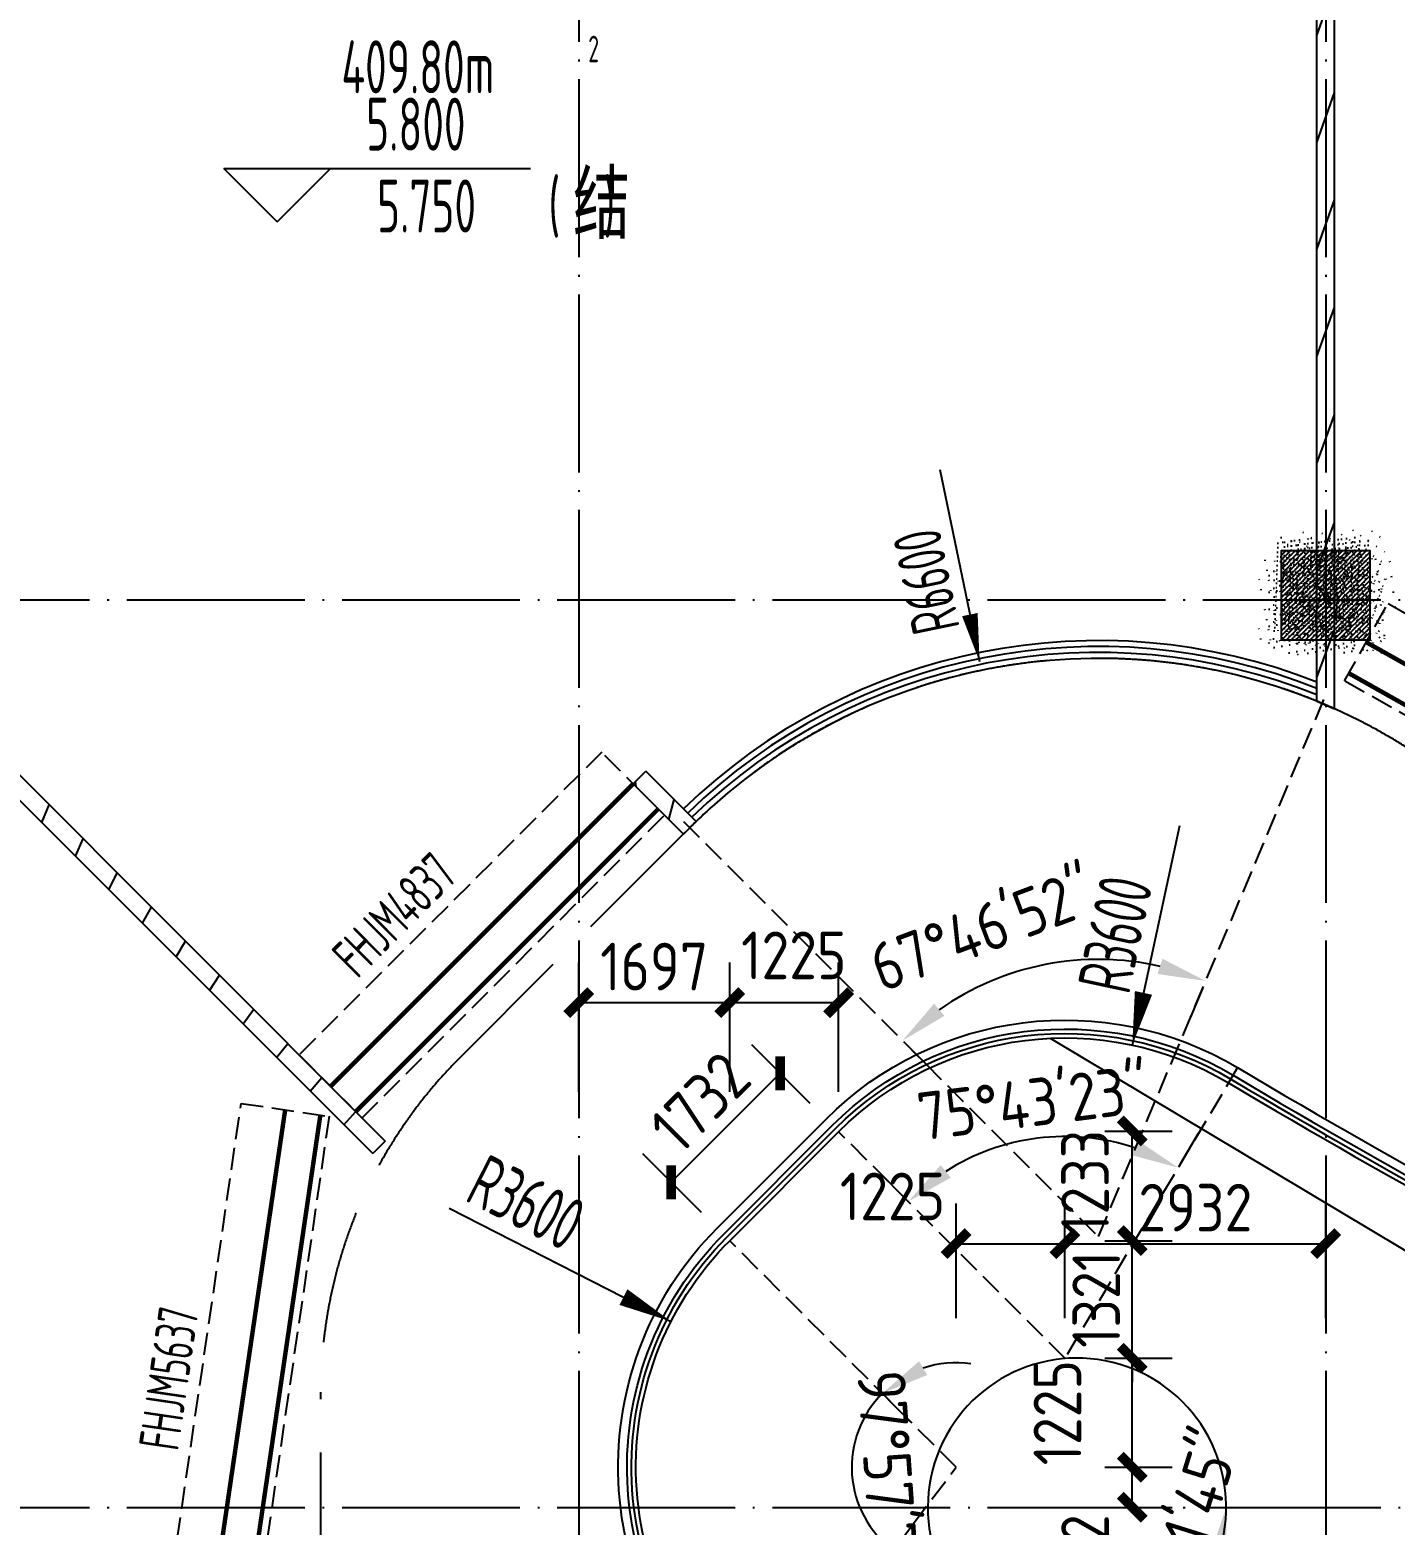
# Model space of a CAD drawing. Header units: inches. Extents: x 0 to 1813292486, y 0 to 3473589894.
# Drawn here: x 600441714 to 600457066, y 3473260818 to 3473277625 of the extents above; entities that cross this region are included whole.
import ezdxf
from ezdxf.xclip import XClip

# ---------------------------------------------------------------- set-up
doc = ezdxf.new("R2010")
doc.units = ezdxf.units.IN
doc.header["$LTSCALE"] = 1000
doc.header["$MEASUREMENT"] = 0
doc.header["$XCLIPFRAME"] = 2
for name, pattern in [('AX-MALL-DIM-P02$0$$0$DASH', [0.35, 0.25, -0.1]), ('AX-MALL-GIRD-200$0$DOTE', [2.4200000000000004, 2, -0.2, 0.02, -0.2]), ('AX-MALL-WALL-P02-QT$0$Ax-Dxs-Wall-P01-150$0$DASH', [0.35, 0.25, -0.1]), ('AX-MALL-WALL-P02-QT$0$DASH', [0.35, 0.25, -0.1]), ('AX-MALL-ZTKD-P02$0$DASH', [0.35, 0.25, -0.1])]:
    doc.linetypes.add(name, pattern=pattern)
for name, color, linetype in [('A-Anno-Note', 241, 'Continuous'), ('AX-MALL-DIM-P02$0$$0$A-Anno-Dims', 3, 'Continuous'), ('AX-MALL-DIM-P02$0$$0$A-Detl-Patt', 8, 'Continuous'), ('AX-MALL-DIM-P02$0$A-Anno-Dims', 3, 'Continuous'), ('AX-MALL-DIM-P02$0$A-Detl-Thin', 131, 'Continuous'), ('AX-MALL-GIRD-200$0$A-Grid', 222, 'AX-MALL-GIRD-200$0$DOTE'), ('AX-MALL-P02-200$0$A-Anno-Note', 241, 'Continuous'), ('AX-MALL-WALL-P02$0$A-Anno-Note', 241, 'Continuous'), ('AX-MALL-WALL-P02-QT$0$A-Curt', 151, 'Continuous'), ('AX-MALL-WALL-P02-QT$0$A-Detl-Fine', 152, 'Continuous'), ('AX-MALL-WALL-P02-QT$0$A-Detl-Thin', 131, 'Continuous'), ('AX-MALL-WALL-P02-QT$0$A-Hdrl', 31, 'Continuous'), ('AX-MALL-WALL-P02-QT$0$A-Wall', 2, 'Continuous'), ('AX-MALL-WALL-P02-QT$0$A-Wall-Patt', 13, 'Continuous'), ('AX-MALL-WALL-P02-QT$0$A-Wind', 4, 'Continuous'), ('AX-MALL-WORD-P02$0$A-Anno-Levl', 201, 'Continuous'), ('AX-MALL-WORD-P02$0$A-Anno-Note', 241, 'Continuous'), ('AX-MALL-WORD-P02$0$A-Spac-Iden', 231, 'Continuous'), ('AX-MALL-WORD-P02$0$A-Wind-Iden', 11, 'Continuous'), ('AX-MALL-ZTKD-P02$0$A-Anno-Dims', 3, 'Continuous'), ('AX-MALL-ZTKD-P02$0$A-Anno-Note', 241, 'Continuous'), ('AX-MALL-ZTKD-P02$0$A-Detl-Patt', 8, 'Continuous'), ('AX-MALL-ZTKD-P02$0$A-Detl-Thin', 131, 'Continuous'), ('SX-MALL-WALL-L-1F~2F$0$S-COLU', 30, 'Continuous'), ('SX-MALL-WALL-L-1F~2F$0$S-PATT-WALL', 83, 'Continuous'), ('SX-MALL-WALL-L-1F~2F$0$单形心', 4, 'Continuous')]:
    doc.layers.add(name, color=color, linetype=linetype)
doc.styles.add('AX-MALL-DIM-P02$0$$0$_TCH_DIM_T3', font='gbenor.shx')
doc.styles.add('AX-MALL-DIM-P02$0$_TCH_DIM', font='gbenor.shx')
doc.styles.add('AX-MALL-WORD-P02$0$_TCH_DIM', font='gbenor.shx')
doc.styles.add('AX-MALL-WORD-P02$0$_TCH_SPACE', font='gbenor.shx', dxfattribs={"bigfont": 'gbcbig.shx'})
doc.styles.add('AX-MALL-WORD-P02$0$_TCH_WINDOW', font='gbenor.shx', dxfattribs={"bigfont": 'gbcbig.shx'})
doc.styles.add('AX-MALL-ZTKD-P02$0$_TCH_DIM', font='gbenor.shx')
doc.styles.add('AX-MALL-ZTKD-P02$0$_TCH_DIM_T3', font='gbenor.shx')
doc.dimstyles.new('AX-MALL-DIM-P02$0$$0$_TCH_ARROW&&180', dxfattribs={"dimtxt": 535.5, "dimasz": 540, "dimexe": 450, "dimexo": 450, "dimgap": 137.25, "dimtad": 1, "dimdec": 0, "dimzin": 0, "dimdsep": 46, "dimtxsty": 'AX-MALL-DIM-P02$0$$0$_TCH_DIM_T3', "dimcen": 0.09, "dimclrt": 7, "dimaunit": 1, "dimadec": 3, "dimazin": 2, "dimtfac": 1, "dimtdec": 0, "dimtix": 1, "dimtmove": 2, "dimatfit": 3, "dimfxl": 500, "dimtolj": 1, "dimtzin": 0, "dimarcsym": 0})
doc.dimstyles.new('AX-MALL-ZTKD-P02$0$_TCH_ARCH&&180', dxfattribs={"dimtxt": 535.5, "dimasz": 270, "dimexe": 450, "dimexo": 450, "dimgap": 137.25, "dimtad": 1, "dimdec": 0, "dimzin": 0, "dimdsep": 46, "dimtxsty": 'AX-MALL-ZTKD-P02$0$_TCH_DIM_T3', "dimblk": 'AX-MALL-ZTKD-P02$0$_ArchTick', "dimcen": 0.09, "dimclrt": 7, "dimazin": 2, "dimtfac": 1, "dimtdec": 0, "dimtix": 1, "dimtmove": 2, "dimatfit": 3, "dimfxl": 500, "dimtolj": 1, "dimtzin": 0, "dimarcsym": 0})
doc.dimstyles.new('AX-MALL-ZTKD-P02$0$_TCH_ARROW&&180', dxfattribs={"dimtxt": 535.5, "dimasz": 540, "dimexe": 450, "dimexo": 450, "dimgap": 137.25, "dimtad": 1, "dimdec": 0, "dimzin": 0, "dimdsep": 46, "dimtxsty": 'AX-MALL-ZTKD-P02$0$_TCH_DIM_T3', "dimcen": 0.09, "dimclrt": 7, "dimaunit": 1, "dimadec": 3, "dimazin": 2, "dimtfac": 1, "dimtdec": 0, "dimtix": 1, "dimtmove": 2, "dimatfit": 3, "dimfxl": 500, "dimtolj": 1, "dimtzin": 0, "dimarcsym": 0})
pattern_1 = [(45, (0, 359.0227), (-353.55353201463, 353.55353201463), [])]

# ---------------------------------------------------------------- blocks, each defined once
blk = doc.blocks.new('AX-MALL-WORD-P02')
at = {"layer": 'AX-MALL-WORD-P02$0$A-Anno-Levl'}
for p, q in [((600278400.3011355, 3473178555.150387), (600278047.5039461, 3473179326.858974)), ((600278047.5039461, 3473179326.858974), (600281279.3074911, 3473178122.917324)), ((600278400.3011355, 3473178555.150388), (600278047.5039463, 3473179326.858974)), ((600278047.5039463, 3473179326.858974), (600281279.3074911, 3473178122.917325)), ((600278400.3011355, 3473178555.150387), (600279172.0097225, 3473178907.947577)), ((600278400.3011355, 3473178555.150388), (600279172.0097225, 3473178907.947577))]:
    blk.add_line(p, q, dxfattribs=at)
at = {"layer": 'AX-MALL-WORD-P02$0$A-Anno-Note', "style": 'AX-MALL-WORD-P02$0$_TCH_DIM', "width": 0.7}
for s, height, p in [('5.800', 595, (600279616.6505791, 3473178955.946333)), ('5.750', 595, (600279410.6251366, 3473178050.959144)), ('(', 595, (600281215.4569076, 3473177378.60635)), ('结', 675.177304964539, (600281475.6550498, 3473177281.674908)), (')', 595, (600281798.0532484, 3473177161.572119))]:
    blk.add_text(s, height=height, rotation=339.5681613331429, dxfattribs=at).set_placement(p)
at = {"layer": 'AX-MALL-WORD-P02$0$A-Spac-Iden', "style": 'AX-MALL-WORD-P02$0$_TCH_SPACE', "width": 0.7}
for s, height, p in [('409.80m', 595, (600279580.2578046, 3473179657.063843)), ('2', 297.5, (600282304.4217166, 3473179015.730265))]:
    blk.add_text(s, height=height, rotation=339.5681613092246, dxfattribs=at).set_placement(p)
at = {"layer": 'AX-MALL-WORD-P02$0$A-Wind-Iden', "style": 'AX-MALL-WORD-P02$0$_TCH_WINDOW', "width": 0.7}
for s, rotation, p in [('FHJM4837', 24.56816122777889, (600276273.1402379, 3473170257.178459)), ('FHJM5637', 61.21829262023633, (600272528.6764026, 3473165989.245764))]:
    blk.add_text(s, height=446.25, rotation=rotation, dxfattribs=at).set_placement(p)
blk = doc.blocks.new('AX-MALL-GIRD-200')
at = {"layer": 'AX-MALL-GIRD-200$0$A-Grid'}
for p, q in [((600291430.0010993, 3473203819.237178), (600252700.4621501, 3473099855.510097)), ((600299301.5415328, 3473200886.857392), (600260572.0025835, 3473096923.130311)), ((600239047.6805397, 3473188679.873316), (600596943.6846381, 3473055353.110034)), ((600235486.9336561, 3473179121.574219), (600593382.9377552, 3473045794.810937))]:
    blk.add_line(p, q, dxfattribs=at)
blk = doc.blocks.new('*U114')
at = {"layer": 'AX-MALL-WALL-P02-QT$0$A-Detl-Fine', "color": 152, "linetype": 'AX-MALL-WALL-P02-QT$0$Ax-Dxs-Wall-P01-150$0$DASH'}
blk.add_lwpolyline([(-999.9999999562696, 19738.74382030995), (-999.9999999406666, 14927.20871072765), (5.560809768212494e-08, 14927.20871072392), (4.000514763902174e-08, 19738.74382031368)], close=True, dxfattribs=at)
at = {"layer": 'AX-MALL-WALL-P02-QT$0$A-Detl-Thin', "linetype": 'AX-MALL-WALL-P02-QT$0$Ax-Dxs-Wall-P01-150$0$DASH', "const_width": 49.99999999999998}
for points in [[(-899.9999999443919, 14927.20871072392), (-899.9999999599949, 19738.74382030623)], [(-499.9999999406666, 14927.20871072765), (-499.9999999562696, 19738.74382030995)]]:
    blk.add_lwpolyline(points, dxfattribs=at)
blk = doc.blocks.new('*U115')
at = {"layer": 'AX-MALL-WALL-P02-QT$0$A-Detl-Fine', "color": 152, "linetype": 'AX-MALL-WALL-P02-QT$0$Ax-Dxs-Wall-P01-150$0$DASH'}
blk.add_lwpolyline([(-999.9999999735821, 15091.48823895865), (-999.9999999749072, 5735.767405916391), (2.136755483661545e-08, 5735.767405912666), (2.269257493026089e-08, 15091.48823896238)], close=True, dxfattribs=at)
at = {"layer": 'AX-MALL-WALL-P02-QT$0$A-Detl-Thin', "linetype": 'AX-MALL-WALL-P02-QT$0$Ax-Dxs-Wall-P01-150$0$DASH', "const_width": 49.99999999999998}
for points in [[(-899.9999999786324, 5735.767405912666), (-899.9999999773074, 15091.48823895493)], [(-499.9999999749072, 5735.767405916391), (-499.9999999735821, 15091.48823895865)]]:
    blk.add_lwpolyline(points, dxfattribs=at)
blk = doc.blocks.new('*U113')
at = {"layer": 'AX-MALL-WALL-P02-QT$0$A-Detl-Fine', "color": 152, "linetype": 'AX-MALL-WALL-P02-QT$0$Ax-Dxs-Wall-P01-150$0$DASH'}
blk.add_lwpolyline([(-999.9999999523081, 20802.09164411664), (-999.9999999398468, 15147.23615624781), (5.642789346893551e-08, 15147.23615624409), (4.396656549943145e-08, 20802.09164412037)], close=True, dxfattribs=at)
at = {"layer": 'AX-MALL-WALL-P02-QT$0$A-Detl-Thin', "linetype": 'AX-MALL-WALL-P02-QT$0$Ax-Dxs-Wall-P01-150$0$DASH', "const_width": 49.99999999999998}
for points in [[(-899.9999999435721, 15147.23615624409), (-899.9999999560334, 20802.09164411292)], [(-499.9999999398468, 15147.23615624781), (-499.9999999523081, 20802.09164411664)]]:
    blk.add_lwpolyline(points, dxfattribs=at)
blk = doc.blocks.new('SX-MALL-WALL-L-1F~2F$0$BANWANG_XINGXIN')
at = {"color": 0}
for points in [[(0.7071067811865476, 0.7071067811865475), (-0.7071067811865477, -0.7071067811865475)], [(-0.7071067811865475, 0.7071067811865476), (0.7071067811865474, -0.7071067811865477)]]:
    blk.add_lwpolyline(points, dxfattribs=at)
blk = doc.blocks.new('SX-MALL-WALL-L-1F~2F')
at = {"layer": 'SX-MALL-WALL-L-1F~2F$0$S-PATT-WALL'}
h = blk.add_hatch(dxfattribs=at)
h.set_pattern_fill('钢筋混凝土', color=256, scale=15, pattern_type=2)
h.set_pattern_definition([(24.56816130815008, (600489004.1230397, 3473080197.013236), (-15.59158029745912, 34.10502343977914), []), (29.56816130815006, (600489004.1230397, 3473080197.013236), (97.5344542171826, -46.37920051398538), [11.25, -123.75]), (334.5681613081501, (600489004.1230397, 3473080197.013236), (19.88439777930017, 112.9961142827253), [9, -99]), (80.01956130815012, (600489012.2509109, 3473080193.148303), (117.4189029658788, 66.6168216839979), [9.5610285, -105.1713168]), (25.75236130815008, (600489014.5958247, 3473080225.12588), (141.3476152528259, -79.15081592630247), [16.875, -185.625]), (76.20376130815006, (600489026.3747884, 3473080218.529971), (182.3878362876287, 87.98253897347955), [14.3415432, -157.75695]), (330.7523613081502, (600489014.5958247, 3473080225.12588), (182.3877676282036, 87.98268140644709), [13.5, -148.5]), (0.5681613081500814, (600489026.0339507, 3473080212.861326), (62.82047319491907, -87.84980448086725), [11.25, -123.75]), (305.5681613081501, (600489026.0339507, 3473080212.861326), (72.17288941709447, 89.1884810456373), [9, -99]), (51.01956130815006, (600489031.2689854, 3473080205.540506), (134.993362547283, 1.3385713151864), [9.5610285, -105.1713168]), (17.0681613081501, (600489004.1230397, 3473080197.013236), (19.14085715649212, 46.15589493569336), [0, -97.8, 0, -100.5, 0, -99.375]), (347.0681613081501, (600489004.1230397, 3473080197.013236), (57.63084700166313, 41.66442755962087), [0, -57.29999999999988, 0, -95.54999999999976, 0, -37.87499999999988]), (307.0681613081501, (600488972.7774413, 3473080208.690391), (73.85474000759697, -31.12342332408592), [0, -37.5, 0, -117, 0, -155.25]), (297.0681613081501, (600488958.721119, 3473080213.926783), (87.21641676176716, -16.46683783358974), [0, -48.75, 0, -77.69999999999999, 0, -110.25])])
h.paths.add_polyline_path([(600288276.8286276, 3473169860.360134), (600288625.921453, 3473170797.448282), (600287688.8333062, 3473171146.541113), (600287339.7404808, 3473170209.452966)])
at = {"layer": 'SX-MALL-WALL-L-1F~2F$0$S-COLU'}
blk.add_lwpolyline([(600288276.8286276, 3473169860.360134), (600288625.921453, 3473170797.448282), (600287688.8333062, 3473171146.541113), (600287339.7404808, 3473170209.452966)], close=True, dxfattribs=at)
at = {"layer": 'SX-MALL-WALL-L-1F~2F$0$单形心', "xscale": 50, "yscale": 50, "zscale": 50}
blk.add_blockref('SX-MALL-WALL-L-1F~2F$0$BANWANG_XINGXIN', (600287982.8309602, 3473170503.450627), dxfattribs=at)
blk = doc.blocks.new('SX-MALL-WALL-L-2F~3F')
ref = blk.add_blockref('SX-MALL-WALL-L-1F~2F', (0, 0))
XClip(ref).set_block_clipping_path([(600349769.7341375, 3473074679.418533), (600357001.7302529, 3473071985.287766), (600356499.8725733, 3473070638.124951), (600359302.5086629, 3473069594.060767), (600362345.1765132, 3473077761.653201), (600381551.4312518, 3473070606.759726), (600391553.7259278, 3473066880.611454), (600387749.827644, 3473056669.608357), (600391632.1759799, 3473055223.319679), (600395635.5522461, 3473065969.791956), (600406982.2408491, 3473061742.817497), (600403058.8006672, 3473051210.921831), (600412723.2437257, 3473047610.6332), (600445093.3740637, 3473134503.466942), (600393055.2444371, 3473153889.197227), (600387463.4997383, 3473138878.984498), (600380158.3525343, 3473141600.366193), (600382830.751978, 3473148774.027779), (600388210.8522022, 3473146769.782572), (600390696.2253517, 3473153441.399696), (600277474.697425, 3473195619.741203), (600273446.9822528, 3473184807.934726), (600257129.111771, 3473190886.82031), (600241575.9633431, 3473149136.690594), (600258197.8999482, 3473142944.531458), (600255239.7303221, 3473135003.762026), (600263182.3271956, 3473132044.911624), (600260741.6763649, 3473125493.34496), (600269350.4970673, 3473122286.306632), (600271511.1407766, 3473128086.235537), (600286270.1853781, 3473122588.058336), (600284109.5416689, 3473116788.129431), (600282580.7823727, 3473112684.400902), (600291840.7574171, 3473109234.788475), (600290827.7957876, 3473106515.642598), (600293360.405141, 3473105572.171298), (600294731.2544166, 3473109252.0137), (600323175.4764534, 3473098655.706329), (600321336.3302773, 3473093718.790065), (600344750.773286, 3473084996.222976), (600341987.4689643, 3473077578.540671), (600344583.6790427, 3473076611.376234), (600346015.5062013, 3473080454.904757), (600351201.5612961, 3473078522.947055)])
blk = doc.blocks.new('SX-MALL-WALL-2F~3F')
blk.add_blockref('SX-MALL-WALL-L-2F~3F', (0, 0))
blk = doc.blocks.new('AX-MALL-WALL-P02-QT')
at = {"layer": 'AX-MALL-WALL-P02-QT$0$A-Wall-Patt'}
h = blk.add_hatch(dxfattribs=at)
h.set_pattern_fill('普通砖', color=256, scale=200, style=0)
h.set_pattern_definition(pattern_1)
h.paths.add_polyline_path([(600287631.708179, 3473169274.456595), (600293679.4797416, 3473185508.806118), (600293609.0437828, 3473185606.187944), (600293492.0621125, 3473185578.624685), (600287474.1502972, 3473169424.429243)])
h = blk.add_hatch(dxfattribs=at)
h.set_pattern_fill('普通砖', color=256, scale=200, style=0)
h.set_pattern_definition(pattern_1)
h.paths.add_polyline_path([(600268543.9825943, 3473184367.89724), (600268480.6742258, 3473184265.979854), (600275749.4683285, 3473168365.503313), (600275931.3632028, 3473168448.655311), (600268662.8160149, 3473184348.591726)])
h = blk.add_hatch(dxfattribs=at)
h.set_pattern_fill('普通砖', color=256, scale=200, style=0)
h.set_pattern_definition(pattern_1)
h.paths.add_polyline_path([(600280460.8186111, 3473170594.389384), (600280127.8782969, 3473171322.662811), (600279945.9848485, 3473171239.507694), (600280278.9251627, 3473170511.234267)])
at = {"layer": 'AX-MALL-WALL-P02-QT$0$A-Curt'}
for centre, radius, start, end in [((600283072.0922891, 3473164641.976677), 6699.997481109712, 48.06780123184418, 113.7129752369855), ((600283072.0922886, 3473164641.976677), 6633.330814490829, 47.84079099847734, 113.7043796762869), ((600283072.0922889, 3473164641.976678), 6566.664147754643, 47.60880138411889, 113.6956095766762), ((600283072.092289, 3473164641.976676), 6499.997481136999, 47.37166185833956, 113.6866595485502)]:
    blk.add_arc(centre, radius, start, end, dxfattribs=at)
at = {"layer": 'AX-MALL-WALL-P02-QT$0$A-Detl-Thin', "linetype": 'AX-MALL-WALL-P02-QT$0$DASH', "ltscale": 6}
blk.add_lwpolyline([(600283320.800686, 3473145798.420598, -0.02337120462416201), (600273970.5862157, 3473159371.156255, -0.2320329989017521), (600273507.3999313, 3473164015.90736), (600274267.8277531, 3473166057.163534, -0.1989123673998484), (600277030.7849146, 3473169027.14817), (600280369.5520287, 3473170553.511453, -0.3488519877308535), (600288219.0325919, 3473168611.733947, 0.06962548508530501), (600306657.460544, 3473150560.609778)], format="xyb", dxfattribs=at)
at = {"layer": 'AX-MALL-WALL-P02-QT$0$A-Detl-Thin', "ltscale": 10}
blk.add_lwpolyline([(600286749.9775428, 3473148801.977468), (600286675.2038544, 3473148749.874116, -0.4018466665115047), (600285718.1703541, 3473148900.01228, -0.02085536291379565), (600277462.6524904, 3473160729.834322, -0.4554725722159522), (600279086.8797497, 3473166228.667979), (600280662.2830516, 3473166948.885253, -0.3429760770853738), (600285201.8350314, 3473165876.339255, 0.03561179154392136), (600294115.5400116, 3473156292.198523, -0.4586878633324458), (600293952.9090812, 3473152202.692054), (600290884.2891188, 3473149766.871759, -0.4325812980902849), (600289874.7843819, 3473149914.913559), (600289375.8012232, 3473150631.00591)], format="xyb", dxfattribs=at)
blk.add_lwpolyline([(600277631.2932304, 3473160837.353162, -0.4554725722146675), (600279170.0348444, 3473166046.77452), (600280745.4381464, 3473166766.991795, -0.342976077084502), (600285046.0663378, 3473165750.895586, 0.03561179154421009), (600293979.1489376, 3473156145.919765, -0.4586878632732579), (600293828.5647426, 3473152359.339702), (600290759.9447803, 3473149923.519406, -0.4325812977187304), (600290038.8699684, 3473150029.263549), (600289425.2315161, 3473150909.898085), (600286560.8625209, 3473148913.965735, -0.4018466665205589), (600285877.2670561, 3473149021.207327, -0.02085536291380152)], format="xyb", close=True, dxfattribs=at)
at = {"layer": 'AX-MALL-WALL-P02-QT$0$A-Hdrl', "ltscale": 10}
for points in [[(600286692.7994785, 3473148884.018122), (600286618.0331876, 3473148831.919926, -0.4018466662528152), (600285797.7187055, 3473148960.609803, -0.02085536291365071), (600277546.9728605, 3473160783.593742, -0.4554725721820172), (600279128.4572972, 3473166137.721249), (600280703.860599, 3473166857.938525, -0.3429760770801524), (600285123.9506847, 3473165813.617421, 0.03561179154426168), (600294047.3444747, 3473156219.059144, -0.4586878632438761), (600293890.7369124, 3473152281.015877), (600290822.1169496, 3473149845.195582, -0.4325812979563461), (600289956.8271751, 3473149972.088554), (600289400.3563735, 3473150770.681608), (600289318.2654147, 3473150713.479481)], [(600286664.2150642, 3473148925.041667), (600286589.4478543, 3473148872.942831, -0.4018466664587501), (600285837.4928807, 3473148990.908565, -0.02085536291372584), (600277589.1330454, 3473160810.473452, -0.4554725722052197), (600279149.2460707, 3473166092.247885), (600280724.6493727, 3473166812.46516, -0.3429760770979511), (600285085.0085112, 3473165782.256504, 0.03561179154429825), (600294013.2467061, 3473156182.489455, -0.4586878632649635), (600293859.6508273, 3473152320.17779), (600290791.030865, 3473149884.357494, -0.4325812981268138), (600289997.8485718, 3473150000.676052), (600289412.7939448, 3473150840.289846), (600289289.6780586, 3473150754.500976)]]:
    blk.add_lwpolyline(points, format="xyb", dxfattribs=at)
at = {"layer": 'AX-MALL-WALL-P02-QT$0$A-Wall'}
for p, q in [((600287474.1502972, 3473169424.429243), (600293492.0621125, 3473185578.624685)), ((600287631.708179, 3473169274.456595), (600293679.4797416, 3473185508.806118)), ((600268480.6742258, 3473184265.979854), (600275749.4683285, 3473168365.503313)), ((600268662.8160149, 3473184348.591726), (600275931.3632028, 3473168448.655311)), ((600279945.9848485, 3473171239.507694), (600280127.8782969, 3473171322.662811)), ((600280460.8186111, 3473170594.389384), (600280127.8782969, 3473171322.662811)), ((600280278.9251627, 3473170511.234267), (600279945.9848485, 3473171239.507694)), ((600280278.9251627, 3473170511.234267), (600280460.8186111, 3473170594.389384)), ((600287474.1502972, 3473169424.429243), (600287631.708179, 3473169274.456595)), ((600275931.3632028, 3473168448.655311), (600275749.4683285, 3473168365.503313))]:
    blk.add_line(p, q, dxfattribs=at)
at = {"layer": 'AX-MALL-WALL-P02-QT$0$A-Detl-Thin'}
blk.add_blockref('SX-MALL-WALL-2F~3F', (0, 0), dxfattribs=at)
at = {"layer": 'AX-MALL-WALL-P02-QT$0$A-Detl-Thin', "color": 5, "rotation": 114.5681613043702}
blk.add_blockref('*U114', (600293313.9052405, 3473177900.608661), dxfattribs=at)
at = {"layer": 'AX-MALL-WALL-P02-QT$0$A-Detl-Thin', "color": 5, "xscale": -1}
for name, p, rotation in [('*U115', (600284905.4323168, 3473174554.62885), 220.21268023806), ('*U113', (600264545.1459662, 3473151178.620683), 331.2182926783234)]:
    blk.add_blockref(name, p, dxfattribs=dict(at, rotation=rotation))
at = {"layer": 'AX-MALL-WALL-P02-QT$0$A-Wind'}
blk.add_blockref('AX-MALL-GIRD-200', (0, 0), dxfattribs=at)
blk = doc.blocks.new('AX-MALL-WALL-P02')
at = {"layer": 'AX-MALL-WALL-P02$0$A-Anno-Note'}
blk.add_blockref('AX-MALL-WORD-P02', (0, 0), dxfattribs=at)
blk.add_blockref('AX-MALL-WALL-P02-QT', (0, 0), dxfattribs=at)
blk = doc.blocks.new('AX-MALL-ZTKD-P02$0$_ArchTick')
at = {"color": 0, "linetype": 'ByBlock', "const_width": 0.4}
blk.add_lwpolyline([(-0.5, -0.5), (0.5, 0.5)], dxfattribs=at)
blk = doc.blocks.new('*D1723')
at = {"layer": 'AX-MALL-ZTKD-P02$0$A-Anno-Dims', "color": 0, "lineweight": -2, "transparency": 16777216}
for p, q in [((600280558.3391831, 3473167176.252076), (600280172.1194324, 3473168021.069177)), ((600278783.8151577, 3473166891.59165), (600280359.2183957, 3473167611.808896)), ((600278982.935945, 3473166456.03483), (600278596.7161944, 3473167300.851931))]:
    blk.add_line(p, q, dxfattribs=at)
at = {"layer": 'AX-MALL-ZTKD-P02$0$A-Anno-Dims', "color": 0, "lineweight": -2, "transparency": 16777216, "xscale": 270, "yscale": 270, "zscale": 270}
for p, rotation in [((600280359.2183957, 3473167611.808896), 24.56816128128414), ((600278783.8151577, 3473166891.59165), 204.5681612812841)]:
    blk.add_blockref('AX-MALL-ZTKD-P02$0$_ArchTick', p, dxfattribs=dict(at, rotation=rotation))
at = {"layer": 'AX-MALL-ZTKD-P02$0$A-Anno-Dims', "color": 7, "transparency": 16777216, "insert": (600279403.1277096, 3473167620.034526), "char_height": 535.5, "attachment_point": 5, "rotation": 24.568161281284137, "style": 'AX-MALL-ZTKD-P02$0$_TCH_DIM_T3'}
blk.add_mtext('\\A1;1732', dxfattribs=at)
blk = doc.blocks.new('*D1724')
at = {"layer": 'AX-MALL-ZTKD-P02$0$A-Anno-Dims', "color": 0, "lineweight": -2, "transparency": 16777216}
for p, q in [((600281181.5814645, 3473165812.971879), (600281019.3306506, 3473166167.879316)), ((600284229.0691937, 3473165092.951318), (600284533.0024321, 3473165337.714881))]:
    blk.add_line(p, q, dxfattribs=at)
blk.add_arc((600282242.2298542, 3473163492.909547), 2491.249007701874, 51.28899756612542, 102.124357702028, dxfattribs=at)
at = {"layer": 'AX-MALL-ZTKD-P02$0$A-Anno-Dims', "color": 0, "transparency": 16777216}
for points in [[(600281747.3106102, 3473165843.163393), (600281690.6540079, 3473166014.014291), (600281206.4296143, 3473165758.619035)], [(600283863.8033658, 3473165500.570971), (600283736.6732818, 3473165373.142788), (600284182.5228715, 3473165055.466627)]]:
    blk.add_solid(points, dxfattribs=at)
at = {"layer": 'AX-MALL-ZTKD-P02$0$A-Anno-Dims', "color": 7, "transparency": 16777216, "insert": (600282908.1826781, 3473166311.555526), "char_height": 535.5, "attachment_point": 5, "rotation": 346.7066776431505, "style": 'AX-MALL-ZTKD-P02$0$_TCH_DIM_T3'}
blk.add_mtext('\\A1;75°43\'23"', dxfattribs=at)
blk = doc.blocks.new('*D1725')
at = {"layer": 'AX-MALL-ZTKD-P02$0$A-Anno-Dims', "color": 0, "lineweight": -2, "transparency": 16777216}
for p, q in [((600281251.5113758, 3473164342.192212), (600281700.8139955, 3473165548.278734)), ((600281543.7222213, 3473165126.589068), (600282691.5324721, 3473164698.99607)), ((600282399.3216269, 3473163914.599214), (600282848.6242464, 3473165120.685736))]:
    blk.add_line(p, q, dxfattribs=at)
at = {"layer": 'AX-MALL-ZTKD-P02$0$A-Anno-Dims', "color": 0, "lineweight": -2, "transparency": 16777216, "xscale": 270, "yscale": 270, "zscale": 270}
for p, rotation in [((600281543.7222213, 3473165126.589068), 159.5681613191866), ((600282691.5324721, 3473164698.99607), 339.5681613191866)]:
    blk.add_blockref('AX-MALL-ZTKD-P02$0$_ArchTick', p, dxfattribs=dict(at, rotation=rotation))
at = {"layer": 'AX-MALL-ZTKD-P02$0$A-Anno-Dims', "color": 7, "transparency": 16777216, "insert": (600281059.3067622, 3473165873.696976), "char_height": 535.5, "attachment_point": 5, "rotation": 339.56816131918663, "style": 'AX-MALL-ZTKD-P02$0$_TCH_DIM_T3'}
blk.add_mtext('\\A1;1225', dxfattribs=at)
blk = doc.blocks.new('*D1726')
at = {"layer": 'AX-MALL-ZTKD-P02$0$A-Anno-Dims', "color": 0, "lineweight": -2, "transparency": 16777216}
for p, q in [((600282399.3216269, 3473163914.599214), (600282848.6242466, 3473165120.685736)), ((600282691.5324724, 3473164698.99607), (600285439.1870195, 3473163675.414127)), ((600285146.9761742, 3473162891.017272), (600285596.2787937, 3473164097.103794))]:
    blk.add_line(p, q, dxfattribs=at)
at = {"layer": 'AX-MALL-ZTKD-P02$0$A-Anno-Dims', "color": 0, "lineweight": -2, "transparency": 16777216, "xscale": 270, "yscale": 270, "zscale": 270}
for p, rotation in [((600282691.5324724, 3473164698.99607), 159.5681613230633), ((600285439.1870195, 3473163675.414127), 339.5681613230632)]:
    blk.add_blockref('AX-MALL-ZTKD-P02$0$_ArchTick', p, dxfattribs=dict(at, rotation=rotation))
at = {"layer": 'AX-MALL-ZTKD-P02$0$A-Anno-Dims', "color": 7, "transparency": 16777216, "insert": (600284206.7423426, 3473164566.725798), "char_height": 535.5, "attachment_point": 5, "rotation": 339.56816132306324, "style": 'AX-MALL-ZTKD-P02$0$_TCH_DIM_T3'}
blk.add_mtext('\\A1;2932', dxfattribs=at)
blk = doc.blocks.new('*D1733')
at = {"layer": 'AX-MALL-ZTKD-P02$0$A-Anno-Dims', "color": 0, "lineweight": -2, "transparency": 16777216}
for p, q in [((600279754.7196761, 3473167616.274457), (600280261.395275, 3473168976.370268)), ((600280104.3035008, 3473168554.680601), (600281252.1137455, 3473168127.087605)), ((600280902.5299208, 3473167188.681461), (600281409.2055197, 3473168548.777271))]:
    blk.add_line(p, q, dxfattribs=at)
at = {"layer": 'AX-MALL-ZTKD-P02$0$A-Anno-Dims', "color": 0, "lineweight": -2, "transparency": 16777216, "xscale": 270, "yscale": 270, "zscale": 270}
for p, rotation in [((600280104.3035008, 3473168554.680601), 159.5681613015689), ((600281252.1137455, 3473168127.087605), 339.5681613015689)]:
    blk.add_blockref('AX-MALL-ZTKD-P02$0$_ArchTick', p, dxfattribs=dict(at, rotation=rotation))
at = {"layer": 'AX-MALL-ZTKD-P02$0$A-Anno-Dims', "color": 7, "transparency": 16777216, "insert": (600280965.3192544, 3473168800.575902), "char_height": 535.5, "attachment_point": 5, "rotation": 339.56816130156886, "style": 'AX-MALL-ZTKD-P02$0$_TCH_DIM_T3'}
blk.add_mtext('\\A1;1225', dxfattribs=at)
blk = doc.blocks.new('*D1734')
at = {"layer": 'AX-MALL-ZTKD-P02$0$A-Anno-Dims', "color": 0, "lineweight": -2, "transparency": 16777216}
for p, q in [((600278164.0810106, 3473168208.834034), (600278670.7566099, 3473169568.929845)), ((600278513.6648355, 3473169147.240179), (600280104.3035007, 3473168554.680602)), ((600279754.7196758, 3473167616.274457), (600280261.3952751, 3473168976.370268))]:
    blk.add_line(p, q, dxfattribs=at)
at = {"layer": 'AX-MALL-ZTKD-P02$0$A-Anno-Dims', "color": 0, "lineweight": -2, "transparency": 16777216, "xscale": 270, "yscale": 270, "zscale": 270}
for p, rotation in [((600278513.6648355, 3473169147.240179), 159.5681612943787), ((600280104.3035007, 3473168554.680602), 339.5681612943787)]:
    blk.add_blockref('AX-MALL-ZTKD-P02$0$_ArchTick', p, dxfattribs=dict(at, rotation=rotation))
at = {"layer": 'AX-MALL-ZTKD-P02$0$A-Anno-Dims', "color": 7, "transparency": 16777216, "insert": (600279450.366765, 3473169230.48109), "char_height": 535.5, "attachment_point": 5, "rotation": 339.56816129437874, "style": 'AX-MALL-ZTKD-P02$0$_TCH_DIM_T3'}
blk.add_mtext('\\A1;1697', dxfattribs=at)
blk = doc.blocks.new('*D1735')
at = {"layer": 'AX-MALL-ZTKD-P02$0$A-Anno-Dims', "color": 0, "lineweight": -2, "transparency": 16777216}
for p, q in [((600283356.1295915, 3473161288.894104), (600283777.819257, 3473161131.80233)), ((600282743.1970909, 3473160498.129352), (600283000.4845266, 3473160128.936752))]:
    blk.add_line(p, q, dxfattribs=at)
blk.add_arc((600281783.965383, 3473161874.571406), 1677.712191581726, 323.394500546695, 321.045999747134, dxfattribs=at)
at = {"layer": 'AX-MALL-ZTKD-P02$0$A-Anno-Dims', "color": 0, "transparency": 16777216}
for points in [[(600283010.4575315, 3473160864.381647), (600283166.8222237, 3473160775.218409), (600283356.129591, 3473161288.894104)], [(600283193.4358706, 3473160809.553566), (600283068.0961912, 3473160938.743212), (600282743.1970909, 3473160498.129352)]]:
    blk.add_solid(points, dxfattribs=at)
at = {"layer": 'AX-MALL-ZTKD-P02$0$A-Anno-Dims', "color": 7, "transparency": 16777216, "insert": (600282789.880934, 3473161094.872601), "char_height": 535.5, "attachment_point": 5, "rotation": 52.220250122497774, "style": 'AX-MALL-ZTKD-P02$0$_TCH_DIM_T3'}
blk.add_mtext('\\A1;34°41\'45"', dxfattribs=at)
blk = doc.blocks.new('*D1871')
at = {"layer": 'AX-MALL-ZTKD-P02$0$A-Anno-Dims', "color": 0, "lineweight": -2, "transparency": 16777216}
for p, q in [((600280216.5181103, 3473163757.69713), (600280366.1972802, 3473163430.288906)), ((600279753.5890293, 3473162190.447218), (600280057.1423604, 3473162383.981131))]:
    blk.add_line(p, q, dxfattribs=at)
for start, end in [(61.3403414553593, 87.95425132759742), (114.5681611998356, 212.5200153767946), (239.1339252490327, 265.7478351212708)]:
    blk.add_arc((600280666.826598, 3473162772.692319), 1173.056883811951, start, end, dxfattribs=at)
at = {"layer": 'AX-MALL-ZTKD-P02$0$A-Anno-Dims', "color": 0, "transparency": 16777216}
for points in [[(600280726.2771472, 3473163856.734307), (600280691.1263608, 3473164033.268785), (600280179.0983174, 3473163839.549187)], [(600280002.2951133, 3473161701.225375), (600280127.7240742, 3473161830.328341), (600279677.7006967, 3473162142.063741)]]:
    blk.add_solid(points, dxfattribs=at)
at = {"layer": 'AX-MALL-ZTKD-P02$0$A-Anno-Dims', "color": 7, "transparency": 16777216, "insert": (600279930.2308631, 3473162990.265524), "char_height": 535.5, "attachment_point": 5, "rotation": 253.544088310184, "style": 'AX-MALL-ZTKD-P02$0$_TCH_DIM_T3'}
blk.add_mtext('\\A1;97°57\'7"', dxfattribs=at)
blk = doc.blocks.new('*D1872')
at = {"layer": 'AX-MALL-ZTKD-P02$0$A-Anno-Dims', "color": 0, "lineweight": -2, "transparency": 16777216}
for p, q in [((600283555.3651179, 3473165728.77182), (600284264.2692127, 3473165464.684244)), ((600283412.1817963, 3473164466.436825), (600283842.5795467, 3473165621.776018)), ((600283124.9673675, 3473164573.432628), (600283833.8714623, 3473164309.345051))]:
    blk.add_line(p, q, dxfattribs=at)
at = {"layer": 'AX-MALL-ZTKD-P02$0$A-Anno-Dims', "color": 0, "lineweight": -2, "transparency": 16777216, "xscale": 270, "yscale": 270, "zscale": 270}
for p, rotation in [((600283842.5795467, 3473165621.776018), 69.56816130683325), ((600283412.1817963, 3473164466.436825), 249.5681613068332)]:
    blk.add_blockref('AX-MALL-ZTKD-P02$0$_ArchTick', p, dxfattribs=dict(at, rotation=rotation))
at = {"layer": 'AX-MALL-ZTKD-P02$0$A-Anno-Dims', "color": 7, "transparency": 16777216, "insert": (600283143.6708128, 3473165266.744123), "char_height": 535.5, "attachment_point": 5, "rotation": 69.56816130683325, "style": 'AX-MALL-ZTKD-P02$0$_TCH_DIM_T3'}
blk.add_mtext('\\A1;1233', dxfattribs=at)
blk = doc.blocks.new('*D1873')
at = {"layer": 'AX-MALL-ZTKD-P02$0$A-Anno-Dims', "color": 0, "lineweight": -2, "transparency": 16777216}
for p, q in [((600283412.1817963, 3473164466.436826), (600283506.4368608, 3473164719.450625)), ((600283124.9673675, 3473164573.432628), (600283833.8714623, 3473164309.345051)), ((600282951.1339476, 3473163228.821971), (600283412.1817963, 3473164466.436826)), ((600282663.9195187, 3473163335.817774), (600283372.8236136, 3473163071.730197)), ((600282951.1339476, 3473163228.821971), (600282856.8788831, 3473162975.808172))]:
    blk.add_line(p, q, dxfattribs=at)
at = {"layer": 'AX-MALL-ZTKD-P02$0$A-Anno-Dims', "color": 0, "lineweight": -2, "transparency": 16777216, "xscale": 270, "yscale": 270, "zscale": 270}
for p, rotation in [((600283412.1817963, 3473164466.436826), 249.5681613081774), ((600282951.1339476, 3473163228.821971), 69.56816130817742)]:
    blk.add_blockref('AX-MALL-ZTKD-P02$0$_ArchTick', p, dxfattribs=dict(at, rotation=rotation))
at = {"layer": 'AX-MALL-ZTKD-P02$0$A-Anno-Dims', "color": 7, "transparency": 16777216, "insert": (600282802.1371728, 3473163989.011995), "char_height": 535.5, "attachment_point": 5, "rotation": 69.56816130817742, "style": 'AX-MALL-ZTKD-P02$0$_TCH_DIM_T3'}
blk.add_mtext('\\A1;1321', dxfattribs=at)
blk = doc.blocks.new('*D1874')
at = {"layer": 'AX-MALL-ZTKD-P02$0$A-Anno-Dims', "color": 0, "lineweight": -2, "transparency": 16777216}
for p, q in [((600282523.5409559, 3473162081.011739), (600282951.133948, 3473163228.821972)), ((600282663.9195191, 3473163335.817774), (600283372.823614, 3473163071.730197)), ((600282236.326527, 3473162188.007542), (600282945.2306219, 3473161923.919965))]:
    blk.add_line(p, q, dxfattribs=at)
at = {"layer": 'AX-MALL-ZTKD-P02$0$A-Anno-Dims', "color": 0, "lineweight": -2, "transparency": 16777216, "xscale": 270, "yscale": 270, "zscale": 270}
for p, rotation in [((600282951.133948, 3473163228.821972), 69.5681613068048), ((600282523.5409559, 3473162081.011739), 249.5681613068048)]:
    blk.add_blockref('AX-MALL-ZTKD-P02$0$_ArchTick', p, dxfattribs=dict(at, rotation=rotation))
at = {"layer": 'AX-MALL-ZTKD-P02$0$A-Anno-Dims', "color": 7, "transparency": 16777216, "insert": (600281948.7777759, 3473162948.678473), "char_height": 535.5, "attachment_point": 5, "rotation": 69.5681613068048, "style": 'AX-MALL-ZTKD-P02$0$_TCH_DIM_T3'}
blk.add_mtext('\\A1;1225', dxfattribs=at)
blk = doc.blocks.new('*D1875')
at = {"layer": 'AX-MALL-ZTKD-P02$0$A-Anno-Dims', "color": 0, "lineweight": -2, "transparency": 16777216}
for p, q in [((600282236.3265271, 3473162188.007542), (600282945.230622, 3473161923.919965)), ((600282365.8790016, 3473161657.791509), (600282523.540956, 3473162081.01174)), ((600282078.6645727, 3473161764.787312), (600282787.5686677, 3473161500.699735))]:
    blk.add_line(p, q, dxfattribs=at)
at = {"layer": 'AX-MALL-ZTKD-P02$0$A-Anno-Dims', "color": 0, "lineweight": -2, "transparency": 16777216, "xscale": 270, "yscale": 270, "zscale": 270}
for p, rotation in [((600282523.540956, 3473162081.01174), 69.56816130836424), ((600282365.8790016, 3473161657.791509), 249.5681613083642)]:
    blk.add_blockref('AX-MALL-ZTKD-P02$0$_ArchTick', p, dxfattribs=dict(at, rotation=rotation))
at = {"layer": 'AX-MALL-ZTKD-P02$0$A-Anno-Dims', "color": 7, "transparency": 16777216, "insert": (600281668.6215501, 3473161307.192236), "char_height": 535.5, "attachment_point": 5, "rotation": 69.56816130836424, "style": 'AX-MALL-ZTKD-P02$0$_TCH_DIM_T3'}
blk.add_mtext('\\A1;452', dxfattribs=at)
blk = doc.blocks.new('*D1454')
at = {"layer": 'AX-MALL-DIM-P02$0$$0$A-Anno-Dims', "color": 0, "lineweight": -2, "transparency": 16777216}
for p, q in [((600281813.9508094, 3473167394.032726), (600281963.6299509, 3473167066.624487)), ((600285144.0374418, 3473166847.373671), (600284897.5412167, 3473166585.000633))]:
    blk.add_line(p, q, dxfattribs=at)
blk.add_arc((600283072.0919012, 3473164641.97419), 3116.01143305676, 56.72879680850123, 104.6264183297601, dxfattribs=at)
at = {"layer": 'AX-MALL-DIM-P02$0$$0$A-Anno-Dims', "color": 0, "transparency": 16777216}
for points in [[(600282315.4372517, 3473167572.217947), (600282255.0639977, 3473167741.791147), (600281776.5310242, 3473167475.884786)], [(600284837.2527766, 3473167317.905214), (600284725.835426, 3473167176.532748), (600285205.6614978, 3473166912.96693)]]:
    blk.add_solid(points, dxfattribs=at)
at = {"layer": 'AX-MALL-DIM-P02$0$$0$A-Anno-Dims', "color": 7, "transparency": 16777216, "insert": (600283059.9849015, 3473168333.470406), "char_height": 535.5, "attachment_point": 5, "rotation": 0.1879122883295478, "style": 'AX-MALL-DIM-P02$0$$0$_TCH_DIM_T3'}
blk.add_mtext('\\A1;67°46\'52"', dxfattribs=at)
blk = doc.blocks.new('AX-MALL-ZTKD-P02')
at = {"layer": 'AX-MALL-ZTKD-P02$0$A-Anno-Dims'}
for points in [[(600285535.9151796, 3473168649.803185), (600284395.3242441, 3473166863.990163), (600284180.0148051, 3473166526.882102)], [(600276342.1422997, 3473167491.342337), (600277964.1955113, 3473165722.460379), (600278234.5377132, 3473165427.646719)]]:
    blk.add_lwpolyline(points, dxfattribs=at)
for points in [[(600284502.9789636, 3473167032.544195, 198, 0, 0), (600284180.0148051, 3473166526.882102, 0, 0, 0)], [(600277829.0244104, 3473165869.867208, 198, 0, 0), (600278234.5377132, 3473165427.646719, 0, 0, 0)]]:
    blk.add_lwpolyline(points, format="xyseb", dxfattribs=at)
at = {"layer": 'AX-MALL-ZTKD-P02$0$A-Detl-Patt', "linetype": 'AX-MALL-ZTKD-P02$0$DASH'}
for p, q in [((600282242.2298529, 3473163492.909548), (600280745.4381468, 3473166766.991794)), ((600280666.8265979, 3473162772.692319), (600279170.0349084, 3473166046.774549)), ((600285201.8350319, 3473165876.339255), (600282242.2298529, 3473163492.909548)), ((600277631.293233, 3473160837.353161), (600280666.8265979, 3473162772.692319))]:
    blk.add_line(p, q, dxfattribs=at)
at = {"layer": 'AX-MALL-ZTKD-P02$0$A-Detl-Patt'}
blk.add_lwpolyline([(600283342.9770598, 3473166920.496975), (600292253.5451201, 3473155801.026731), (600290754.6715965, 3473149919.390902)], dxfattribs=at)
at = {"layer": 'AX-MALL-ZTKD-P02$0$A-Detl-Thin', "ltscale": 10}
blk.add_lwpolyline([(600277631.2932304, 3473160837.353162, -0.4554725722146675), (600279170.0348444, 3473166046.77452), (600280745.4381464, 3473166766.991795, -0.342976077084502), (600285046.0663378, 3473165750.895586, 0.03561179154421009), (600293979.1489376, 3473156145.919765, -0.4586878632732579), (600293828.5647426, 3473152359.339702), (600290759.9447803, 3473149923.519406, -0.4325812977187304), (600290038.8699684, 3473150029.263549), (600289425.2315161, 3473150909.898085), (600286560.8625209, 3473148913.965735, -0.4018466665205589), (600285877.2670561, 3473149021.207327, -0.02085536291380152)], format="xyb", close=True, dxfattribs=at)
at = {"layer": 'AX-MALL-ZTKD-P02$0$A-Anno-Note'}
blk.add_blockref('AX-MALL-GIRD-200', (0, 0), dxfattribs=at)
at = {"layer": 'AX-MALL-ZTKD-P02$0$A-Anno-Dims', "color": 7, "style": 'AX-MALL-ZTKD-P02$0$_TCH_DIM', "width": 0.7}
for rotation, p in [(57.43380768742556, (600284339.3682008, 3473167059.693459)), (312.5206203395531, (600276522.1255584, 3473167520.706887))]:
    blk.add_text('R3600', height=595, rotation=rotation, dxfattribs=at).set_placement(p)
at = {"layer": 'AX-MALL-ZTKD-P02$0$A-Anno-Dims'}
for p1, p2, distance, picture, middle in [((600278006.9892362, 3473167787.144368), (600279597.6279016, 3473167194.584791), 1451.4064825274104, '*D1734', (600279450.366765, 3473169230.48109)), ((600279170.0349084, 3473166046.774549), (600280745.4381466, 3473166766.991795), 928.9142210751841, '*D1723', (600279403.1277096, 3473167620.034526)), ((600282242.2298528, 3473163492.909548), (600284989.8843999, 3473162469.327605), 1287.0577076243396, '*D1726', (600284206.7423426, 3473164566.725798)), ((600282242.2298529, 3473163492.909548), (600282703.2777014, 3473164730.524402), -756.4967042665675, '*D1873', (600282802.1371728, 3473163989.011995))]:
    dim = blk.add_aligned_dim(p1=p1, p2=p2, distance=distance, dimstyle='AX-MALL-ZTKD-P02$0$_TCH_ARCH&&180', dxfattribs=at)
    dim.commit()
    dim.dimension.update_dxf_attribs({"geometry": picture, "text_midpoint": middle})
for base, p1, p2, angle, picture, middle in [((600281252.1137455, 3473168127.087605), (600279597.6279017, 3473167194.584791), (600280745.4381465, 3473166766.991794), 339.5681612806671, '*D1733', (600280965.3192544, 3473168800.575902)), ((600282691.5324721, 3473164698.99607), (600281094.4196017, 3473163920.502546), (600282242.2298527, 3473163492.909548), 339.5681613400884, '*D1725', (600281059.3067622, 3473165873.696976)), ((600283842.5795467, 3473165621.776018), (600282703.2777014, 3473164730.524402), (600283133.6754518, 3473165885.863595), 69.56816131456902, '*D1872', (600283143.6708128, 3473165266.744123)), ((600282951.133948, 3473163228.821972), (600281814.636861, 3473162345.099316), (600282242.2298529, 3473163492.909548), 69.56816129123173, '*D1874', (600281948.7777759, 3473162948.678473)), ((600282523.540956, 3473162081.01174), (600281656.9749063, 3473161921.879085), (600281814.636861, 3473162345.099316), 69.56816130836424, '*D1875', (600281668.6215501, 3473161307.192236))]:
    dim = blk.add_linear_dim(base=base, p1=p1, p2=p2, angle=angle, dimstyle='AX-MALL-ZTKD-P02$0$_TCH_ARCH&&180', dxfattribs=at)
    dim.commit()
    dim.dimension.update_dxf_attribs({"geometry": picture, "text_midpoint": middle, "dimtype": 129})
for base, center, p1, p2, picture, middle, turn in [((600283330.9522692, 3473165733.669491), (600282242.2298541, 3473163492.909547), (600283878.5896331, 3473164810.703063), (600281368.6804283, 3473165403.711598), '*D1724', (600282908.182678, 3473166311.555526), 346.7066776431505), ((600279493.7727618, 3473162775.366237), (600280666.8265982, 3473162772.692319), (600280029.4191477, 3473164166.957413), (600279374.1473657, 3473161948.529829), '*D1871', (600279930.2308629, 3473162990.265524), 253.544088310184), ((600283206.7908115, 3473160985.591092), (600281783.9653834, 3473161874.571406), (600282485.9096546, 3473160867.32195), (600282934.4399257, 3473161445.985879), '*D1735', (600282789.8809335, 3473161094.8726), 52.22025012249777)]:
    dim = blk.add_angular_dim_3p(base=base, center=center, p1=p1, p2=p2, dimstyle='AX-MALL-ZTKD-P02$0$_TCH_ARROW&&180', override={"dimgap": 0}, dxfattribs=at)
    dim.commit()
    dim.dimension.update_dxf_attribs({"geometry": picture, "text_midpoint": middle, "dimtype": 133, "text_rotation": turn})
blk = doc.blocks.new('AX-MALL-DIM-P02')
at = {"layer": 'AX-MALL-DIM-P02$0$$0$A-Detl-Patt', "linetype": 'AX-MALL-DIM-P02$0$$0$DASH'}
for p, q in [((600280327.9744791, 3473170644.458183), (600283072.091903, 3473164641.974189)), ((600283072.091903, 3473164641.974189), (600287591.1893547, 3473169452.146558))]:
    blk.add_line(p, q, dxfattribs=at)
at = {"layer": 'AX-MALL-DIM-P02$0$A-Anno-Dims'}
blk.add_lwpolyline([(600284410.7850546, 3473173344.185735), (600284130.3260235, 3473171521.054109), (600284075.589776, 3473171165.23963)], dxfattribs=at)
blk.add_lwpolyline([(600284157.6941472, 3473171698.961348, 178.2, 0, 0), (600284075.589776, 3473171165.23963, 0, 0, 0)], format="xyseb", dxfattribs=at)
at = {"layer": 'AX-MALL-DIM-P02$0$A-Detl-Thin'}
blk.add_blockref('AX-MALL-ZTKD-P02', (-2.384185791015625e-06, 9.5367431640625e-07), dxfattribs=at)
at = {"layer": 'AX-MALL-DIM-P02$0$A-Anno-Dims', "color": 7, "style": 'AX-MALL-DIM-P02$0$_TCH_DIM', "width": 0.7}
blk.add_text('R6600', height=535.5, rotation=81.25453641105968, dxfattribs=at).set_placement((600284003.61619, 3473171600.06586))
at = {"layer": 'AX-MALL-DIM-P02$0$$0$A-Anno-Dims'}
dim = blk.add_angular_dim_3p(base=(600284169.4139942, 3473167558.37805), center=(600283072.0919013, 3473164641.97419), p1=(600285452.1577228, 3473167175.339969), p2=(600281626.8518827, 3473167803.293024), dimstyle='AX-MALL-DIM-P02$0$$0$_TCH_ARROW&&180', dxfattribs=at)
dim.commit()
dim.dimension.update_dxf_attribs({"geometry": '*D1454', "text_midpoint": (600283059.9849015, 3473168333.470406), "dimtype": 133})
blk = doc.blocks.new('AX-MALL-P02-200')
at = {"layer": 'AX-MALL-P02-200$0$A-Anno-Note'}
blk.add_blockref('AX-MALL-WALL-P02', (0, 0), dxfattribs=at)
blk.add_blockref('AX-MALL-DIM-P02', (0, 0), dxfattribs=at)

msp = doc.modelspace()

# ---------------------------------------------------------------- block references
at = {"layer": 'A-Anno-Note', "rotation": 20.43183869077545}
msp.add_blockref('AX-MALL-P02-200', (1250392458.527329, 9048125.682563305), dxfattribs=at)

doc.saveas('drawing.dxf')
